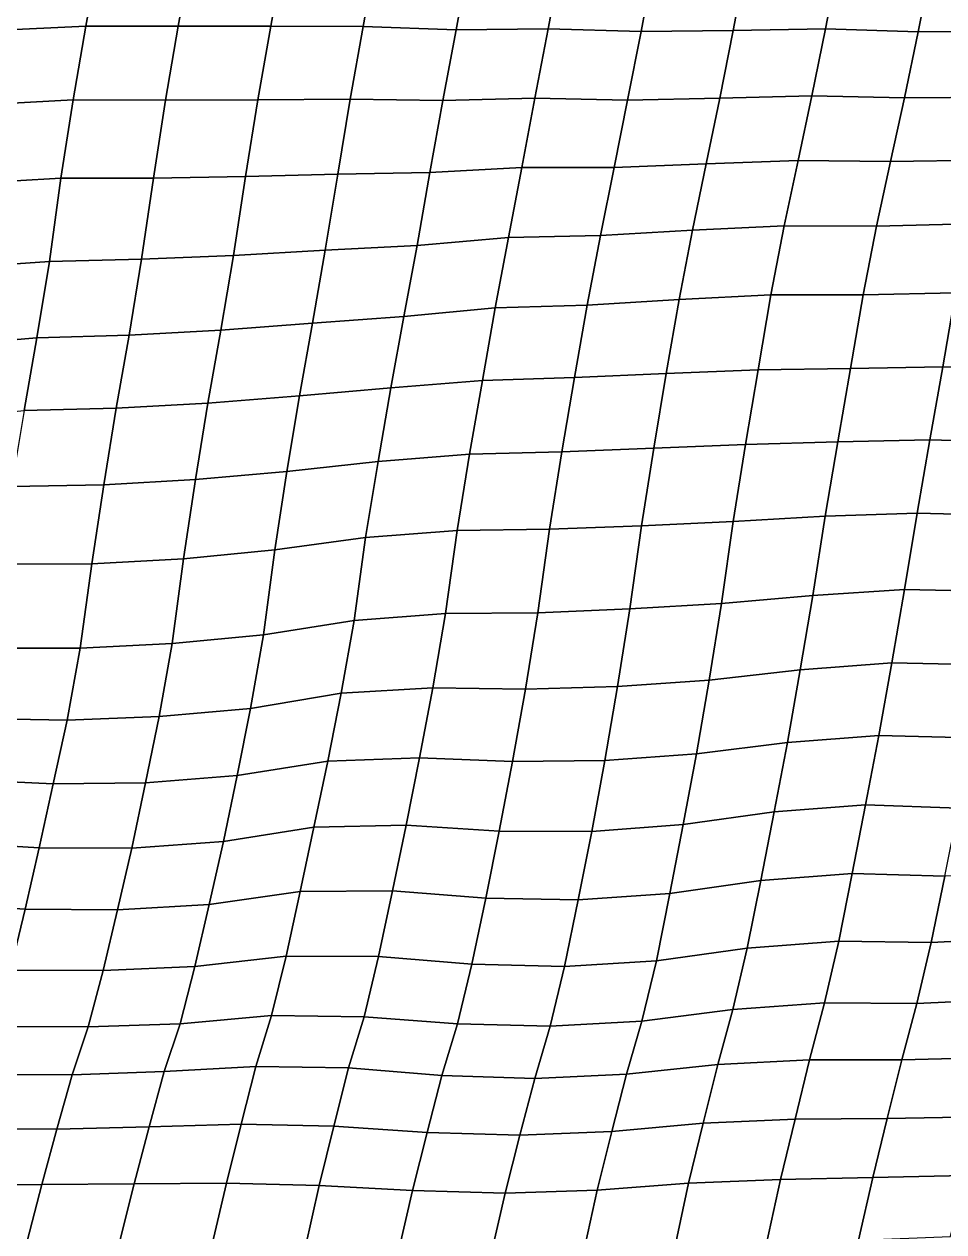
# Model space of a CAD drawing. Header units: metres. Extents: x -7.8 to 5.5, y -4.8 to 2.7.
# Drawn here: x -3.98 to -2.534, y -0.607 to 1.294 of the extents above; entities that cross this region are included whole.
import ezdxf

# ---------------------------------------------------------------- set-up
doc = ezdxf.new("R2010")
doc.units = ezdxf.units.M

msp = doc.modelspace()

# ---------------------------------------------------------------- linework, layer by layer
at = {"layer": 'C2'}
for points in [[(-4.0073, 1.39634, -12.58244), (-4.02778, 1.28361, -12.48666), (-3.8833, 1.29062, -12.45049), (-3.86289, 1.4039, -12.54577)], [(-3.86289, 1.4039, -12.54577), (-3.8833, 1.29062, -12.45049), (-3.73795, 1.2906, -12.42062), (-3.71756, 1.4041, -12.51571)], [(-3.71756, 1.4041, -12.51571), (-3.73795, 1.2906, -12.42062), (-3.59255, 1.29024, -12.39105), (-3.57226, 1.40451, -12.48545)], [(-3.57226, 1.40451, -12.48545), (-3.59255, 1.29024, -12.39105), (-3.44715, 1.28989, -12.36148), (-3.42689, 1.40438, -12.45568)], [(-3.42689, 1.40438, -12.45568), (-3.44715, 1.28989, -12.36148), (-3.30115, 1.28471, -12.33625), (-3.28062, 1.39711, -12.43232)], [(-3.28062, 1.39711, -12.43232), (-3.30115, 1.28471, -12.33625), (-3.15601, 1.28644, -12.30481), (-3.13539, 1.39808, -12.40157)], [(-3.13539, 1.39808, -12.40157), (-3.15601, 1.28644, -12.30481), (-3.01009, 1.28192, -12.27898), (-2.98939, 1.39289, -12.37634)], [(-2.98939, 1.39289, -12.37634), (-3.01009, 1.28192, -12.27898), (-2.86497, 1.28376, -12.24744), (-2.84419, 1.39408, -12.34539)], [(-2.84419, 1.39408, -12.34539), (-2.86497, 1.28376, -12.24744), (-2.71993, 1.28627, -12.21531), (-2.69902, 1.3956, -12.31414)], [(-2.69902, 1.3956, -12.31414), (-2.71993, 1.28627, -12.21531), (-2.57397, 1.28141, -12.18978), (-2.55279, 1.38854, -12.29059)], [(-2.55279, 1.38854, -12.29059), (-2.57397, 1.28141, -12.18978), (-2.42872, 1.28227, -12.15913), (-2.40746, 1.38874, -12.26053)], [(-4.02778, 1.28361, -12.48666), (-4.04775, 1.16681, -12.39453), (-3.90334, 1.17437, -12.35786), (-3.8833, 1.29062, -12.45049)], [(-3.8833, 1.29062, -12.45049), (-3.90334, 1.17437, -12.35786), (-3.75793, 1.17391, -12.32839), (-3.73795, 1.2906, -12.42062)], [(-3.73795, 1.2906, -12.42062), (-3.75793, 1.17391, -12.32839), (-3.61265, 1.17444, -12.29803), (-3.59255, 1.29024, -12.39105)], [(-3.59255, 1.29024, -12.39105), (-3.61265, 1.17444, -12.29803), (-3.4674, 1.17529, -12.26738), (-3.44715, 1.28989, -12.36148)], [(-3.44715, 1.28989, -12.36148), (-3.4674, 1.17529, -12.26738), (-3.3218, 1.17329, -12.23929), (-3.30115, 1.28471, -12.33625)], [(-3.30115, 1.28471, -12.33625), (-3.3218, 1.17329, -12.23929), (-3.17691, 1.17701, -12.20607), (-3.15601, 1.28644, -12.30481)], [(-3.15601, 1.28644, -12.30481), (-3.17691, 1.17701, -12.20607), (-3.03119, 1.17413, -12.17877), (-3.01009, 1.28192, -12.27898)], [(-3.01009, 1.28192, -12.27898), (-3.03119, 1.17413, -12.17877), (-2.88622, 1.17718, -12.14614), (-2.86497, 1.28376, -12.24744)], [(-2.86497, 1.28376, -12.24744), (-2.88622, 1.17718, -12.14614), (-2.74132, 1.18079, -12.11302), (-2.71993, 1.28627, -12.21531)], [(-2.71993, 1.28627, -12.21531), (-2.74132, 1.18079, -12.11302), (-2.59556, 1.17758, -12.08602), (-2.57397, 1.28141, -12.18978)], [(-2.57397, 1.28141, -12.18978), (-2.59556, 1.17758, -12.08602), (-2.45036, 1.17877, -12.05507), (-2.42872, 1.28227, -12.15913)], [(-2.88622, 1.17718, -12.14614), (-2.90787, 1.07379, -12.04198), (-2.76318, 1.07904, -12.00739), (-2.74132, 1.18079, -12.11302)], [(-2.74132, 1.18079, -12.11302), (-2.76318, 1.07904, -12.00739), (-2.6176, 1.07726, -11.9791), (-2.59556, 1.17758, -12.08602)], [(-2.59556, 1.17758, -12.08602), (-2.6176, 1.07726, -11.9791), (-2.47256, 1.07976, -11.94696), (-2.45036, 1.17877, -12.05507)], [(-4.04775, 1.16681, -12.39453), (-4.06685, 1.04298, -12.30871), (-3.92254, 1.05131, -12.27135), (-3.90334, 1.17437, -12.35786)], [(-3.90334, 1.17437, -12.35786), (-3.92254, 1.05131, -12.27135), (-3.77719, 1.0514, -12.24139), (-3.75793, 1.17391, -12.32839)], [(-3.75793, 1.17391, -12.32839), (-3.77719, 1.0514, -12.24139), (-3.63214, 1.05379, -12.20935), (-3.61265, 1.17444, -12.29803)], [(-3.61265, 1.17444, -12.29803), (-3.63214, 1.05379, -12.20935), (-3.48728, 1.05773, -12.17594), (-3.4674, 1.17529, -12.26738)], [(-3.4674, 1.17529, -12.26738), (-3.48728, 1.05773, -12.17594), (-3.34224, 1.06023, -12.14381), (-3.3218, 1.17329, -12.23929)], [(-3.3218, 1.17329, -12.23929), (-3.34224, 1.06023, -12.14381), (-3.19786, 1.06801, -12.10694), (-3.17691, 1.17701, -12.20607)], [(-3.17691, 1.17701, -12.20607), (-3.19786, 1.06801, -12.10694), (-3.0525, 1.06799, -12.07708), (-3.03119, 1.17413, -12.17877)], [(-3.03119, 1.17413, -12.17877), (-3.0525, 1.06799, -12.07708), (-2.90787, 1.07379, -12.04198), (-2.88622, 1.17718, -12.14614)], [(-3.34224, 1.06023, -12.14381), (-3.36246, 0.94541, -12.0499), (-3.21867, 0.95791, -12.0088), (-3.19786, 1.06801, -12.10694)], [(-3.19786, 1.06801, -12.10694), (-3.21867, 0.95791, -12.0088), (-3.07367, 0.96075, -11.97637), (-3.0525, 1.06799, -12.07708)], [(-3.0525, 1.06799, -12.07708), (-3.07367, 0.96075, -11.97637), (-2.9294, 0.9694, -11.93871), (-2.90787, 1.07379, -12.04198)], [(-2.90787, 1.07379, -12.04198), (-2.9294, 0.9694, -11.93871), (-2.78492, 0.97641, -11.90254), (-2.76318, 1.07904, -12.00739)], [(-2.76318, 1.07904, -12.00739), (-2.78492, 0.97641, -11.90254), (-2.6395, 0.97584, -11.87316), (-2.6176, 1.07726, -11.9791)], [(-2.6176, 1.07726, -11.9791), (-2.6395, 0.97584, -11.87316), (-2.49457, 0.97923, -11.84024), (-2.47256, 1.07976, -11.94696)], [(-4.06685, 1.04298, -12.30871), (-4.08482, 0.91015, -12.23098), (-3.94072, 0.92023, -12.19204), (-3.92254, 1.05131, -12.27135)], [(-3.92254, 1.05131, -12.27135), (-3.94072, 0.92023, -12.19204), (-3.79578, 0.9235, -12.15922), (-3.77719, 1.0514, -12.24139)], [(-3.77719, 1.0514, -12.24139), (-3.79578, 0.9235, -12.15922), (-3.65119, 0.92964, -12.12383), (-3.63214, 1.05379, -12.20935)], [(-3.63214, 1.05379, -12.20935), (-3.65119, 0.92964, -12.12383), (-3.50684, 0.93763, -12.08677), (-3.48728, 1.05773, -12.17594)], [(-3.48728, 1.05773, -12.17594), (-3.50684, 0.93763, -12.08677), (-3.36246, 0.94541, -12.0499), (-3.34224, 1.06023, -12.14381)], [(-3.07367, 0.96075, -11.97637), (-3.09458, 0.85142, -11.87753), (-2.95034, 0.8603, -11.83968), (-2.9294, 0.9694, -11.93871)], [(-2.9294, 0.9694, -11.93871), (-2.95034, 0.8603, -11.83968), (-2.80589, 0.86753, -11.80331), (-2.78492, 0.97641, -11.90254)], [(-2.78492, 0.97641, -11.90254), (-2.80589, 0.86753, -11.80331), (-2.66056, 0.86772, -11.77325), (-2.6395, 0.97584, -11.87316)], [(-2.6395, 0.97584, -11.87316), (-2.66056, 0.86772, -11.77325), (-2.51559, 0.87078, -11.74062), (-2.49457, 0.97923, -11.84024)], [(-3.36246, 0.94541, -12.0499), (-3.38304, 0.83345, -11.95343), (-3.2394, 0.84716, -11.91124), (-3.21867, 0.95791, -12.0088)], [(-3.21867, 0.95791, -12.0088), (-3.2394, 0.84716, -11.91124), (-3.09458, 0.85142, -11.87753), (-3.07367, 0.96075, -11.97637)], [(-3.65119, 0.92964, -12.12383), (-3.67106, 0.81196, -12.03249), (-3.52706, 0.82281, -11.99286), (-3.50684, 0.93763, -12.08677)], [(-3.50684, 0.93763, -12.08677), (-3.52706, 0.82281, -11.99286), (-3.38304, 0.83345, -11.95343), (-3.36246, 0.94541, -12.0499)], [(-4.08482, 0.91015, -12.23098), (-4.10412, 0.78797, -12.14368), (-3.96027, 0.80003, -12.10297), (-3.94072, 0.92023, -12.19204)], [(-3.94072, 0.92023, -12.19204), (-3.96027, 0.80003, -12.10297), (-3.8154, 0.80385, -12.06965), (-3.79578, 0.9235, -12.15922)], [(-3.79578, 0.9235, -12.15922), (-3.8154, 0.80385, -12.06965), (-3.67106, 0.81196, -12.03249), (-3.65119, 0.92964, -12.12383)], [(-3.09458, 0.85142, -11.87753), (-3.11488, 0.73726, -11.78304), (-2.97032, 0.74361, -11.74745), (-2.95034, 0.8603, -11.83968)], [(-2.95034, 0.8603, -11.83968), (-2.97032, 0.74361, -11.74745), (-2.82568, 0.7493, -11.71246), (-2.80589, 0.86753, -11.80331)], [(-2.80589, 0.86753, -11.80331), (-2.82568, 0.7493, -11.71246), (-2.6806, 0.75148, -11.68062), (-2.66056, 0.86772, -11.77325)], [(-2.66056, 0.86772, -11.77325), (-2.6806, 0.75148, -11.68062), (-2.53557, 0.75409, -11.64839), (-2.51559, 0.87078, -11.74062)], [(-2.51559, 0.87078, -11.74062), (-2.53557, 0.75409, -11.64839), (-2.38996, 0.75198, -11.6204), (-2.37035, 0.87175, -11.70987)], [(-3.38304, 0.83345, -11.95343), (-3.40358, 0.72115, -11.85726), (-3.25969, 0.73289, -11.81685), (-3.2394, 0.84716, -11.91124)], [(-3.2394, 0.84716, -11.91124), (-3.25969, 0.73289, -11.81685), (-3.11488, 0.73726, -11.78304), (-3.09458, 0.85142, -11.87753)], [(-3.67106, 0.81196, -12.03249), (-3.69129, 0.69725, -11.93849), (-3.54734, 0.70843, -11.89857), (-3.52706, 0.82281, -11.99286)], [(-3.52706, 0.82281, -11.99286), (-3.54734, 0.70843, -11.89857), (-3.40358, 0.72115, -11.85726), (-3.38304, 0.83345, -11.95343)], [(-4.10412, 0.78797, -12.14368), (-4.12415, 0.67161, -12.05116), (-3.98053, 0.68554, -12.00877), (-3.96027, 0.80003, -12.10297)], [(-3.96027, 0.80003, -12.10297), (-3.98053, 0.68554, -12.00877), (-3.83565, 0.68925, -11.97555), (-3.8154, 0.80385, -12.06965)], [(-3.8154, 0.80385, -12.06965), (-3.83565, 0.68925, -11.97555), (-3.69129, 0.69725, -11.93849), (-3.67106, 0.81196, -12.03249)], [(-3.11488, 0.73726, -11.78304), (-3.13484, 0.62035, -11.69101), (-2.99021, 0.62615, -11.65592), (-2.97032, 0.74361, -11.74745)], [(-2.97032, 0.74361, -11.74745), (-2.99021, 0.62615, -11.65592), (-2.84559, 0.63195, -11.62082), (-2.82568, 0.7493, -11.71246)], [(-2.82568, 0.7493, -11.71246), (-2.84559, 0.63195, -11.62082), (-2.70079, 0.63644, -11.58692), (-2.6806, 0.75148, -11.68062)], [(-2.6806, 0.75148, -11.68062), (-2.70079, 0.63644, -11.58692), (-2.55579, 0.63927, -11.55449), (-2.53557, 0.75409, -11.64839)], [(-2.53557, 0.75409, -11.64839), (-2.55579, 0.63927, -11.55449), (-2.40994, 0.63529, -11.52817), (-2.38996, 0.75198, -11.6204)], [(-3.40358, 0.72115, -11.85726), (-3.42365, 0.60513, -11.76444), (-3.27973, 0.61664, -11.72422), (-3.25969, 0.73289, -11.81685)], [(-3.25969, 0.73289, -11.81685), (-3.27973, 0.61664, -11.72422), (-3.13484, 0.62035, -11.69101), (-3.11488, 0.73726, -11.78304)], [(-3.69129, 0.69725, -11.93849), (-3.71081, 0.57683, -11.84961), (-3.56705, 0.58955, -11.80831), (-3.54734, 0.70843, -11.89857)], [(-3.54734, 0.70843, -11.89857), (-3.56705, 0.58955, -11.80831), (-3.42365, 0.60513, -11.76444), (-3.40358, 0.72115, -11.85726)], [(-3.98053, 0.68554, -12.00877), (-4.00017, 0.56599, -11.9191), (-3.85515, 0.56872, -11.88677), (-3.83565, 0.68925, -11.97555)], [(-3.83565, 0.68925, -11.97555), (-3.85515, 0.56872, -11.88677), (-3.71081, 0.57683, -11.84961), (-3.69129, 0.69725, -11.93849)], [(-2.99021, 0.62615, -11.65592), (-3.00953, 0.50408, -11.56852), (-2.86505, 0.51109, -11.53234), (-2.84559, 0.63195, -11.62082)], [(-2.84559, 0.63195, -11.62082), (-2.86505, 0.51109, -11.53234), (-2.72069, 0.51898, -11.49538), (-2.70079, 0.63644, -11.58692)], [(-2.70079, 0.63644, -11.58692), (-2.72069, 0.51898, -11.49538), (-2.57595, 0.5239, -11.46108), (-2.55579, 0.63927, -11.55449)], [(-2.55579, 0.63927, -11.55449), (-2.57595, 0.5239, -11.46108), (-2.43012, 0.52014, -11.43456), (-2.40994, 0.63529, -11.52817)], [(-3.42365, 0.60513, -11.76444), (-3.44326, 0.48547, -11.67488), (-3.29932, 0.49677, -11.63486), (-3.27973, 0.61664, -11.72422)], [(-3.27973, 0.61664, -11.72422), (-3.29932, 0.49677, -11.63486), (-3.15421, 0.49872, -11.60322), (-3.13484, 0.62035, -11.69101)], [(-3.13484, 0.62035, -11.69101), (-3.15421, 0.49872, -11.60322), (-3.00953, 0.50408, -11.56852), (-2.99021, 0.62615, -11.65592)], [(-3.71081, 0.57683, -11.84961), (-3.72978, 0.45201, -11.76468), (-3.58621, 0.46627, -11.722), (-3.56705, 0.58955, -11.80831)], [(-3.56705, 0.58955, -11.80831), (-3.58621, 0.46627, -11.722), (-3.44326, 0.48547, -11.67488), (-3.42365, 0.60513, -11.76444)], [(-3.85515, 0.56872, -11.88677), (-3.87415, 0.44412, -11.80165), (-3.72978, 0.45201, -11.76468), (-3.71081, 0.57683, -11.84961)], [(-4.00017, 0.56599, -11.9191), (-4.01944, 0.44359, -11.832), (-3.87415, 0.44412, -11.80165), (-3.85515, 0.56872, -11.88677)], [(-2.86505, 0.51109, -11.53234), (-2.88347, 0.38188, -11.45135), (-2.73971, 0.3946, -11.41005), (-2.72069, 0.51898, -11.49538)], [(-2.72069, 0.51898, -11.49538), (-2.73971, 0.3946, -11.41005), (-2.59552, 0.40392, -11.37181), (-2.57595, 0.5239, -11.46108)], [(-2.57595, 0.5239, -11.46108), (-2.59552, 0.40392, -11.37181), (-2.4498, 0.40093, -11.3446), (-2.43012, 0.52014, -11.43456)], [(-3.44326, 0.48547, -11.67488), (-3.46153, 0.35505, -11.59497), (-3.31752, 0.3658, -11.55545), (-3.29932, 0.49677, -11.63486)], [(-3.29932, 0.49677, -11.63486), (-3.31752, 0.3658, -11.55545), (-3.17236, 0.36731, -11.5242), (-3.15421, 0.49872, -11.60322)], [(-3.15421, 0.49872, -11.60322), (-3.17236, 0.36731, -11.5242), (-3.02774, 0.37322, -11.48901), (-3.00953, 0.50408, -11.56852)], [(-3.00953, 0.50408, -11.56852), (-3.02774, 0.37322, -11.48901), (-2.88347, 0.38188, -11.45135), (-2.86505, 0.51109, -11.53234)], [(-3.58621, 0.46627, -11.722), (-3.60404, 0.33233, -11.64525), (-3.46153, 0.35505, -11.59497), (-3.44326, 0.48547, -11.67488)], [(-3.72978, 0.45201, -11.76468), (-3.7477, 0.31873, -11.68734), (-3.60404, 0.33233, -11.64525), (-3.58621, 0.46627, -11.722)], [(-4.01944, 0.44359, -11.832), (-4.0375, 0.31153, -11.75358), (-3.89217, 0.31172, -11.72352), (-3.87415, 0.44412, -11.80165)], [(-3.87415, 0.44412, -11.80165), (-3.89217, 0.31172, -11.72352), (-3.7477, 0.31873, -11.68734), (-3.72978, 0.45201, -11.76468)], [(-2.73971, 0.3946, -11.41005), (-2.75962, 0.27726, -11.31842), (-2.61563, 0.28822, -11.27869), (-2.59552, 0.40392, -11.37181)], [(-2.59552, 0.40392, -11.37181), (-2.61563, 0.28822, -11.27869), (-2.46991, 0.28523, -11.25149), (-2.4498, 0.40093, -11.3446)], [(-3.02774, 0.37322, -11.48901), (-3.04709, 0.25137, -11.40142), (-2.90298, 0.26135, -11.36258), (-2.88347, 0.38188, -11.45135)], [(-2.88347, 0.38188, -11.45135), (-2.90298, 0.26135, -11.36258), (-2.75962, 0.27726, -11.31842), (-2.73971, 0.3946, -11.41005)], [(-3.46153, 0.35505, -11.59497), (-3.48178, 0.24045, -11.50087), (-3.33752, 0.24922, -11.46312), (-3.31752, 0.3658, -11.55545)], [(-3.31752, 0.3658, -11.55545), (-3.33752, 0.24922, -11.46312), (-3.19189, 0.247, -11.43523), (-3.17236, 0.36731, -11.5242)], [(-3.17236, 0.36731, -11.5242), (-3.19189, 0.247, -11.43523), (-3.04709, 0.25137, -11.40142), (-3.02774, 0.37322, -11.48901)], [(-3.60404, 0.33233, -11.64525), (-3.62417, 0.21674, -11.55204), (-3.48178, 0.24045, -11.50087), (-3.46153, 0.35505, -11.59497)], [(-3.7477, 0.31873, -11.68734), (-3.76789, 0.20369, -11.59363), (-3.62417, 0.21674, -11.55204), (-3.60404, 0.33233, -11.64525)], [(-4.0375, 0.31153, -11.75358), (-4.05826, 0.20099, -11.65583), (-3.91259, 0.19844, -11.62823), (-3.89217, 0.31172, -11.72352)], [(-3.89217, 0.31172, -11.72352), (-3.91259, 0.19844, -11.62823), (-3.76789, 0.20369, -11.59363), (-3.7477, 0.31873, -11.68734)], [(-2.75962, 0.27726, -11.31842), (-2.77992, 0.16309, -11.22392), (-2.63597, 0.17428, -11.184), (-2.61563, 0.28822, -11.27869)], [(-2.61563, 0.28822, -11.27869), (-2.63597, 0.17428, -11.184), (-2.4901, 0.17019, -11.15778), (-2.46991, 0.28523, -11.25149)], [(-2.90298, 0.26135, -11.36258), (-2.92301, 0.14499, -11.27005), (-2.77992, 0.16309, -11.22392), (-2.75962, 0.27726, -11.31842)], [(-3.48178, 0.24045, -11.50087), (-3.50302, 0.13376, -11.39967), (-3.35832, 0.13901, -11.36507), (-3.33752, 0.24922, -11.46312)], [(-3.33752, 0.24922, -11.46312), (-3.35832, 0.13901, -11.36507), (-3.21222, 0.13306, -11.34053), (-3.19189, 0.247, -11.43523)], [(-3.19189, 0.247, -11.43523), (-3.21222, 0.13306, -11.34053), (-3.06706, 0.13457, -11.30929), (-3.04709, 0.25137, -11.40142)], [(-3.04709, 0.25137, -11.40142), (-3.06706, 0.13457, -11.30929), (-2.92301, 0.14499, -11.27005), (-2.90298, 0.26135, -11.36258)], [(-3.62417, 0.21674, -11.55204), (-3.64555, 0.11115, -11.44985), (-3.50302, 0.13376, -11.39967), (-3.48178, 0.24045, -11.50087)], [(-3.76789, 0.20369, -11.59363), (-3.78943, 0.09942, -11.49026), (-3.64555, 0.11115, -11.44985), (-3.62417, 0.21674, -11.55204)], [(-4.05826, 0.20099, -11.65583), (-4.08083, 0.10496, -11.54506), (-3.93458, 0.09779, -11.52161), (-3.91259, 0.19844, -11.62823)], [(-3.91259, 0.19844, -11.62823), (-3.93458, 0.09779, -11.52161), (-3.78943, 0.09942, -11.49026), (-3.76789, 0.20369, -11.59363)], [(-2.77992, 0.16309, -11.22392), (-2.80083, 0.05377, -11.12509), (-2.65687, 0.06495, -11.08516), (-2.63597, 0.17428, -11.184)], [(-2.63597, 0.17428, -11.184), (-2.65687, 0.06495, -11.08516), (-2.51083, 0.05944, -11.06023), (-2.4901, 0.17019, -11.15778)], [(-2.92301, 0.14499, -11.27005), (-2.94368, 0.0338, -11.1729), (-2.80083, 0.05377, -11.12509), (-2.77992, 0.16309, -11.22392)], [(-3.64555, 0.11115, -11.44985), (-3.66713, 0.00721, -11.34618), (-3.52457, 0.0296, -11.2962), (-3.50302, 0.13376, -11.39967)], [(-3.50302, 0.13376, -11.39967), (-3.52457, 0.0296, -11.2962), (-3.37962, 0.03276, -11.26348), (-3.35832, 0.13901, -11.36507)], [(-3.35832, 0.13901, -11.36507), (-3.37962, 0.03276, -11.26348), (-3.23312, 0.02362, -11.2418), (-3.21222, 0.13306, -11.34053)], [(-3.21222, 0.13306, -11.34053), (-3.23312, 0.02362, -11.2418), (-3.08769, 0.02305, -11.21242), (-3.06706, 0.13457, -11.30929)], [(-3.06706, 0.13457, -11.30929), (-3.08769, 0.02305, -11.21242), (-2.94368, 0.0338, -11.1729), (-2.92301, 0.14499, -11.27005)], [(-4.08083, 0.10496, -11.54506), (-4.10303, 0.00596, -11.43696), (-3.95659, -0.00274, -11.41489), (-3.93458, 0.09779, -11.52161)], [(-3.93458, 0.09779, -11.52161), (-3.95659, -0.00274, -11.41489), (-3.81118, -0.00321, -11.38542), (-3.78943, 0.09942, -11.49026)], [(-3.78943, 0.09942, -11.49026), (-3.81118, -0.00321, -11.38542), (-3.66713, 0.00721, -11.34618), (-3.64555, 0.11115, -11.44985)], [(-2.80083, 0.05377, -11.12509), (-2.82189, -0.05435, -11.02517), (-2.67795, -0.04306, -10.98515), (-2.65687, 0.06495, -11.08516)], [(-2.65687, 0.06495, -11.08516), (-2.67795, -0.04306, -10.98515), (-2.53204, -0.04747, -10.95922), (-2.51083, 0.05944, -11.06023)], [(-2.94368, 0.0338, -11.1729), (-2.9647, -0.07465, -11.07327), (-2.82189, -0.05435, -11.02517), (-2.80083, 0.05377, -11.12509)], [(-3.66713, 0.00721, -11.34618), (-3.68933, -0.09179, -11.23808), (-3.54649, -0.07171, -11.19017), (-3.52457, 0.0296, -11.2962)], [(-3.52457, 0.0296, -11.2962), (-3.54649, -0.07171, -11.19017), (-3.40128, -0.07052, -11.15922), (-3.37962, 0.03276, -11.26348)], [(-3.37962, 0.03276, -11.26348), (-3.40128, -0.07052, -11.15922), (-3.25448, -0.08208, -11.13971), (-3.23312, 0.02362, -11.2418)], [(-3.23312, 0.02362, -11.2418), (-3.25448, -0.08208, -11.13971), (-3.10882, -0.08452, -11.11201), (-3.08769, 0.02305, -11.21242)], [(-3.08769, 0.02305, -11.21242), (-3.10882, -0.08452, -11.11201), (-2.9647, -0.07465, -11.07327), (-2.94368, 0.0338, -11.1729)], [(-4.10303, 0.00596, -11.43696), (-4.12559, -0.09019, -11.3263), (-3.97909, -0.09933, -11.30461), (-3.95659, -0.00274, -11.41489)], [(-3.81118, -0.00321, -11.38542), (-3.83358, -0.10056, -11.27583), (-3.68933, -0.09179, -11.23808), (-3.66713, 0.00721, -11.34618)], [(-3.95659, -0.00274, -11.41489), (-3.97909, -0.09933, -11.30461), (-3.83358, -0.10056, -11.27583), (-3.81118, -0.00321, -11.38542)], [(-2.9647, -0.07465, -11.07327), (-2.98602, -0.18068, -10.97148), (-2.84318, -0.1606, -10.92357), (-2.82189, -0.05435, -11.02517)], [(-2.82189, -0.05435, -11.02517), (-2.84318, -0.1606, -10.92357), (-2.69923, -0.14942, -10.88365), (-2.67795, -0.04306, -10.98515)], [(-2.67795, -0.04306, -10.98515), (-2.69923, -0.14942, -10.88365), (-2.5536, -0.15164, -10.85576), (-2.53204, -0.04747, -10.95922)], [(-2.53204, -0.04747, -10.95922), (-2.5536, -0.15164, -10.85576), (-2.40916, -0.1443, -10.81928), (-2.38735, -0.04222, -10.92463)], [(-3.68933, -0.09179, -11.23808), (-3.71172, -0.18925, -11.1286), (-3.56838, -0.17313, -11.08424), (-3.54649, -0.07171, -11.19017)], [(-3.54649, -0.07171, -11.19017), (-3.56838, -0.17313, -11.08424), (-3.42294, -0.17381, -11.05496), (-3.40128, -0.07052, -11.15922)], [(-3.40128, -0.07052, -11.15922), (-3.42294, -0.17381, -11.05496), (-3.27608, -0.18591, -11.03594), (-3.25448, -0.08208, -11.13971)], [(-3.10882, -0.08452, -11.11201), (-3.13027, -0.18956, -11.00933), (-2.98602, -0.18068, -10.97148), (-2.9647, -0.07465, -11.07327)], [(-4.12559, -0.09019, -11.3263), (-4.14799, -0.18754, -11.21671), (-4.0017, -0.19503, -11.19355), (-3.97909, -0.09933, -11.30461)], [(-3.83358, -0.10056, -11.27583), (-3.85622, -0.19604, -11.16458), (-3.71172, -0.18925, -11.1286), (-3.68933, -0.09179, -11.23808)], [(-3.25448, -0.08208, -11.13971), (-3.27608, -0.18591, -11.03594), (-3.13027, -0.18956, -11.00933), (-3.10882, -0.08452, -11.11201)], [(-3.97909, -0.09933, -11.30461), (-4.0017, -0.19503, -11.19355), (-3.85622, -0.19604, -11.16458), (-3.83358, -0.10056, -11.27583)], [(-2.84318, -0.1606, -10.92357), (-2.8657, -0.25708, -10.8132), (-2.72165, -0.24666, -10.77397), (-2.69923, -0.14942, -10.88365)], [(-2.69923, -0.14942, -10.88365), (-2.72165, -0.24666, -10.77397), (-2.57615, -0.24778, -10.74509), (-2.5536, -0.15164, -10.85576)], [(-2.5536, -0.15164, -10.85576), (-2.57615, -0.24778, -10.74509), (-2.43169, -0.24066, -10.70881), (-2.40916, -0.1443, -10.81928)], [(-2.98602, -0.18068, -10.97148), (-3.00873, -0.27562, -10.85973), (-2.8657, -0.25708, -10.8132), (-2.84318, -0.1606, -10.92357)], [(-3.85622, -0.19604, -11.16458), (-3.87973, -0.28461, -11.04711), (-3.73501, -0.27958, -11.0127), (-3.71172, -0.18925, -11.1286)], [(-3.71172, -0.18925, -11.1286), (-3.73501, -0.27958, -11.0127), (-3.59124, -0.26685, -10.9714), (-3.56838, -0.17313, -11.08424)], [(-3.56838, -0.17313, -11.08424), (-3.59124, -0.26685, -10.9714), (-3.44568, -0.26852, -10.94302), (-3.42294, -0.17381, -11.05496)], [(-3.42294, -0.17381, -11.05496), (-3.44568, -0.26852, -10.94302), (-3.29892, -0.27975, -10.92321), (-3.27608, -0.18591, -11.03594)], [(-3.27608, -0.18591, -11.03594), (-3.29892, -0.27975, -10.92321), (-3.15309, -0.28362, -10.89679), (-3.13027, -0.18956, -11.00933)], [(-3.13027, -0.18956, -11.00933), (-3.15309, -0.28362, -10.89679), (-3.00873, -0.27562, -10.85973), (-2.98602, -0.18068, -10.97148)], [(-4.0017, -0.19503, -11.19355), (-4.02517, -0.28393, -11.07638), (-3.87973, -0.28461, -11.04711), (-3.85622, -0.19604, -11.16458)], [(-2.8657, -0.25708, -10.8132), (-2.88945, -0.34366, -10.69396), (-2.74502, -0.33632, -10.65748), (-2.72165, -0.24666, -10.77397)], [(-2.72165, -0.24666, -10.77397), (-2.74502, -0.33632, -10.65748), (-2.59967, -0.33624, -10.62752), (-2.57615, -0.24778, -10.74509)], [(-2.57615, -0.24778, -10.74509), (-2.59967, -0.33624, -10.62752), (-2.45473, -0.33296, -10.5947), (-2.43169, -0.24066, -10.70881)], [(-3.00873, -0.27562, -10.85973), (-3.0329, -0.35891, -10.73753), (-2.88945, -0.34366, -10.69396), (-2.8657, -0.25708, -10.8132)], [(-4.02517, -0.28393, -11.07638), (-4.05032, -0.35931, -10.94708), (-3.9049, -0.35988, -10.91771), (-3.87973, -0.28461, -11.04711)], [(-3.87973, -0.28461, -11.04711), (-3.9049, -0.35988, -10.91771), (-3.76017, -0.35485, -10.8833), (-3.73501, -0.27958, -11.0127)], [(-3.73501, -0.27958, -11.0127), (-3.76017, -0.35485, -10.8833), (-3.61583, -0.34674, -10.84614), (-3.59124, -0.26685, -10.9714)], [(-3.59124, -0.26685, -10.9714), (-3.61583, -0.34674, -10.84614), (-3.4702, -0.34896, -10.81825), (-3.44568, -0.26852, -10.94302)], [(-3.44568, -0.26852, -10.94302), (-3.4702, -0.34896, -10.81825), (-3.32331, -0.36128, -10.79943), (-3.29892, -0.27975, -10.92321)], [(-3.29892, -0.27975, -10.92321), (-3.32331, -0.36128, -10.79943), (-3.17739, -0.36581, -10.7736), (-3.15309, -0.28362, -10.89679)], [(-3.15309, -0.28362, -10.89679), (-3.17739, -0.36581, -10.7736), (-3.0329, -0.35891, -10.73753), (-3.00873, -0.27562, -10.85973)], [(-2.88945, -0.34366, -10.69396), (-2.91249, -0.43596, -10.57984), (-2.7679, -0.42983, -10.54445), (-2.74502, -0.33632, -10.65748)], [(-2.74502, -0.33632, -10.65748), (-2.7679, -0.42983, -10.54445), (-2.6227, -0.42864, -10.5135), (-2.59967, -0.33624, -10.62752)], [(-2.59967, -0.33624, -10.62752), (-2.6227, -0.42864, -10.5135), (-2.47767, -0.42603, -10.48127), (-2.45473, -0.33296, -10.5947)], [(-4.05032, -0.35931, -10.94708), (-4.07417, -0.44512, -10.82714), (-3.92879, -0.44537, -10.79748), (-3.9049, -0.35988, -10.91771)], [(-3.9049, -0.35988, -10.91771), (-3.92879, -0.44537, -10.79748), (-3.78387, -0.44187, -10.76445), (-3.76017, -0.35485, -10.8833)], [(-3.76017, -0.35485, -10.8833), (-3.78387, -0.44187, -10.76445), (-3.63904, -0.43772, -10.73084), (-3.61583, -0.34674, -10.84614)], [(-3.61583, -0.34674, -10.84614), (-3.63904, -0.43772, -10.73084), (-3.49332, -0.4406, -10.70354), (-3.4702, -0.34896, -10.81825)], [(-3.4702, -0.34896, -10.81825), (-3.49332, -0.4406, -10.70354), (-3.34672, -0.45062, -10.68265), (-3.32331, -0.36128, -10.79943)], [(-3.17739, -0.36581, -10.7736), (-3.20082, -0.45492, -10.65663), (-3.0562, -0.44912, -10.62154), (-3.0329, -0.35891, -10.73753)], [(-3.0329, -0.35891, -10.73753), (-3.0562, -0.44912, -10.62154), (-2.91249, -0.43596, -10.57984), (-2.88945, -0.34366, -10.69396)], [(-3.32331, -0.36128, -10.79943), (-3.34672, -0.45062, -10.68265), (-3.20082, -0.45492, -10.65663), (-3.17739, -0.36581, -10.7736)], [(-3.0562, -0.44912, -10.62154), (-3.07922, -0.54153, -10.50752), (-2.93525, -0.53046, -10.46769), (-2.91249, -0.43596, -10.57984)], [(-2.91249, -0.43596, -10.57984), (-2.93525, -0.53046, -10.46769), (-2.79064, -0.52455, -10.4325), (-2.7679, -0.42983, -10.54445)], [(-2.7679, -0.42983, -10.54445), (-2.79064, -0.52455, -10.4325), (-2.64563, -0.52182, -10.40017), (-2.6227, -0.42864, -10.5135)], [(-2.6227, -0.42864, -10.5135), (-2.64563, -0.52182, -10.40017), (-2.50067, -0.51866, -10.36745), (-2.47767, -0.42603, -10.48127)], [(-4.07417, -0.44512, -10.82714), (-4.09772, -0.53336, -10.70938), (-3.95244, -0.53272, -10.67892), (-3.92879, -0.44537, -10.79748)], [(-3.92879, -0.44537, -10.79748), (-3.95244, -0.53272, -10.67892), (-3.80725, -0.53142, -10.64787), (-3.78387, -0.44187, -10.76445)], [(-3.78387, -0.44187, -10.76445), (-3.80725, -0.53142, -10.64787), (-3.66203, -0.53035, -10.61702), (-3.63904, -0.43772, -10.73084)], [(-3.63904, -0.43772, -10.73084), (-3.66203, -0.53035, -10.61702), (-3.5162, -0.53421, -10.59061), (-3.49332, -0.4406, -10.70354)], [(-3.49332, -0.4406, -10.70354), (-3.5162, -0.53421, -10.59061), (-3.36984, -0.54226, -10.56794), (-3.34672, -0.45062, -10.68265)], [(-3.34672, -0.45062, -10.68265), (-3.36984, -0.54226, -10.56794), (-3.22401, -0.54601, -10.54143), (-3.20082, -0.45492, -10.65663)], [(-3.20082, -0.45492, -10.65663), (-3.22401, -0.54601, -10.54143), (-3.07922, -0.54153, -10.50752), (-3.0562, -0.44912, -10.62154)], [(-3.95244, -0.53272, -10.67892), (-3.97587, -0.62194, -10.56204), (-3.83033, -0.62339, -10.53346), (-3.80725, -0.53142, -10.64787)], [(-3.80725, -0.53142, -10.64787), (-3.83033, -0.62339, -10.53346), (-3.68459, -0.62649, -10.50635), (-3.66203, -0.53035, -10.61702)], [(-3.66203, -0.53035, -10.61702), (-3.68459, -0.62649, -10.50635), (-3.53845, -0.63278, -10.48211), (-3.5162, -0.53421, -10.59061)], [(-3.07922, -0.54153, -10.50752), (-3.10123, -0.64207, -10.4008), (-2.95716, -0.63176, -10.36166), (-2.93525, -0.53046, -10.46769)], [(-2.93525, -0.53046, -10.46769), (-2.95716, -0.63176, -10.36166), (-2.8126, -0.62541, -10.32608), (-2.79064, -0.52455, -10.4325)], [(-2.79064, -0.52455, -10.4325), (-2.8126, -0.62541, -10.32608), (-2.66788, -0.62038, -10.29168), (-2.64563, -0.52182, -10.40017)], [(-2.64563, -0.52182, -10.40017), (-2.66788, -0.62038, -10.29168), (-2.52324, -0.61469, -10.25668), (-2.50067, -0.51866, -10.36745)], [(-4.09772, -0.53336, -10.70938), (-4.12113, -0.62269, -10.5926), (-3.97587, -0.62194, -10.56204), (-3.95244, -0.53272, -10.67892)], [(-3.5162, -0.53421, -10.59061), (-3.53845, -0.63278, -10.48211), (-3.39215, -0.64038, -10.45905), (-3.36984, -0.54226, -10.56794)], [(-3.36984, -0.54226, -10.56794), (-3.39215, -0.64038, -10.45905), (-3.24632, -0.64413, -10.43253), (-3.22401, -0.54601, -10.54143)], [(-3.22401, -0.54601, -10.54143), (-3.24632, -0.64413, -10.43253), (-3.10123, -0.64207, -10.4008), (-3.07922, -0.54153, -10.50752)]]:
    msp.add_3dface(points, dxfattribs=at)

doc.saveas('drawing.dxf')
